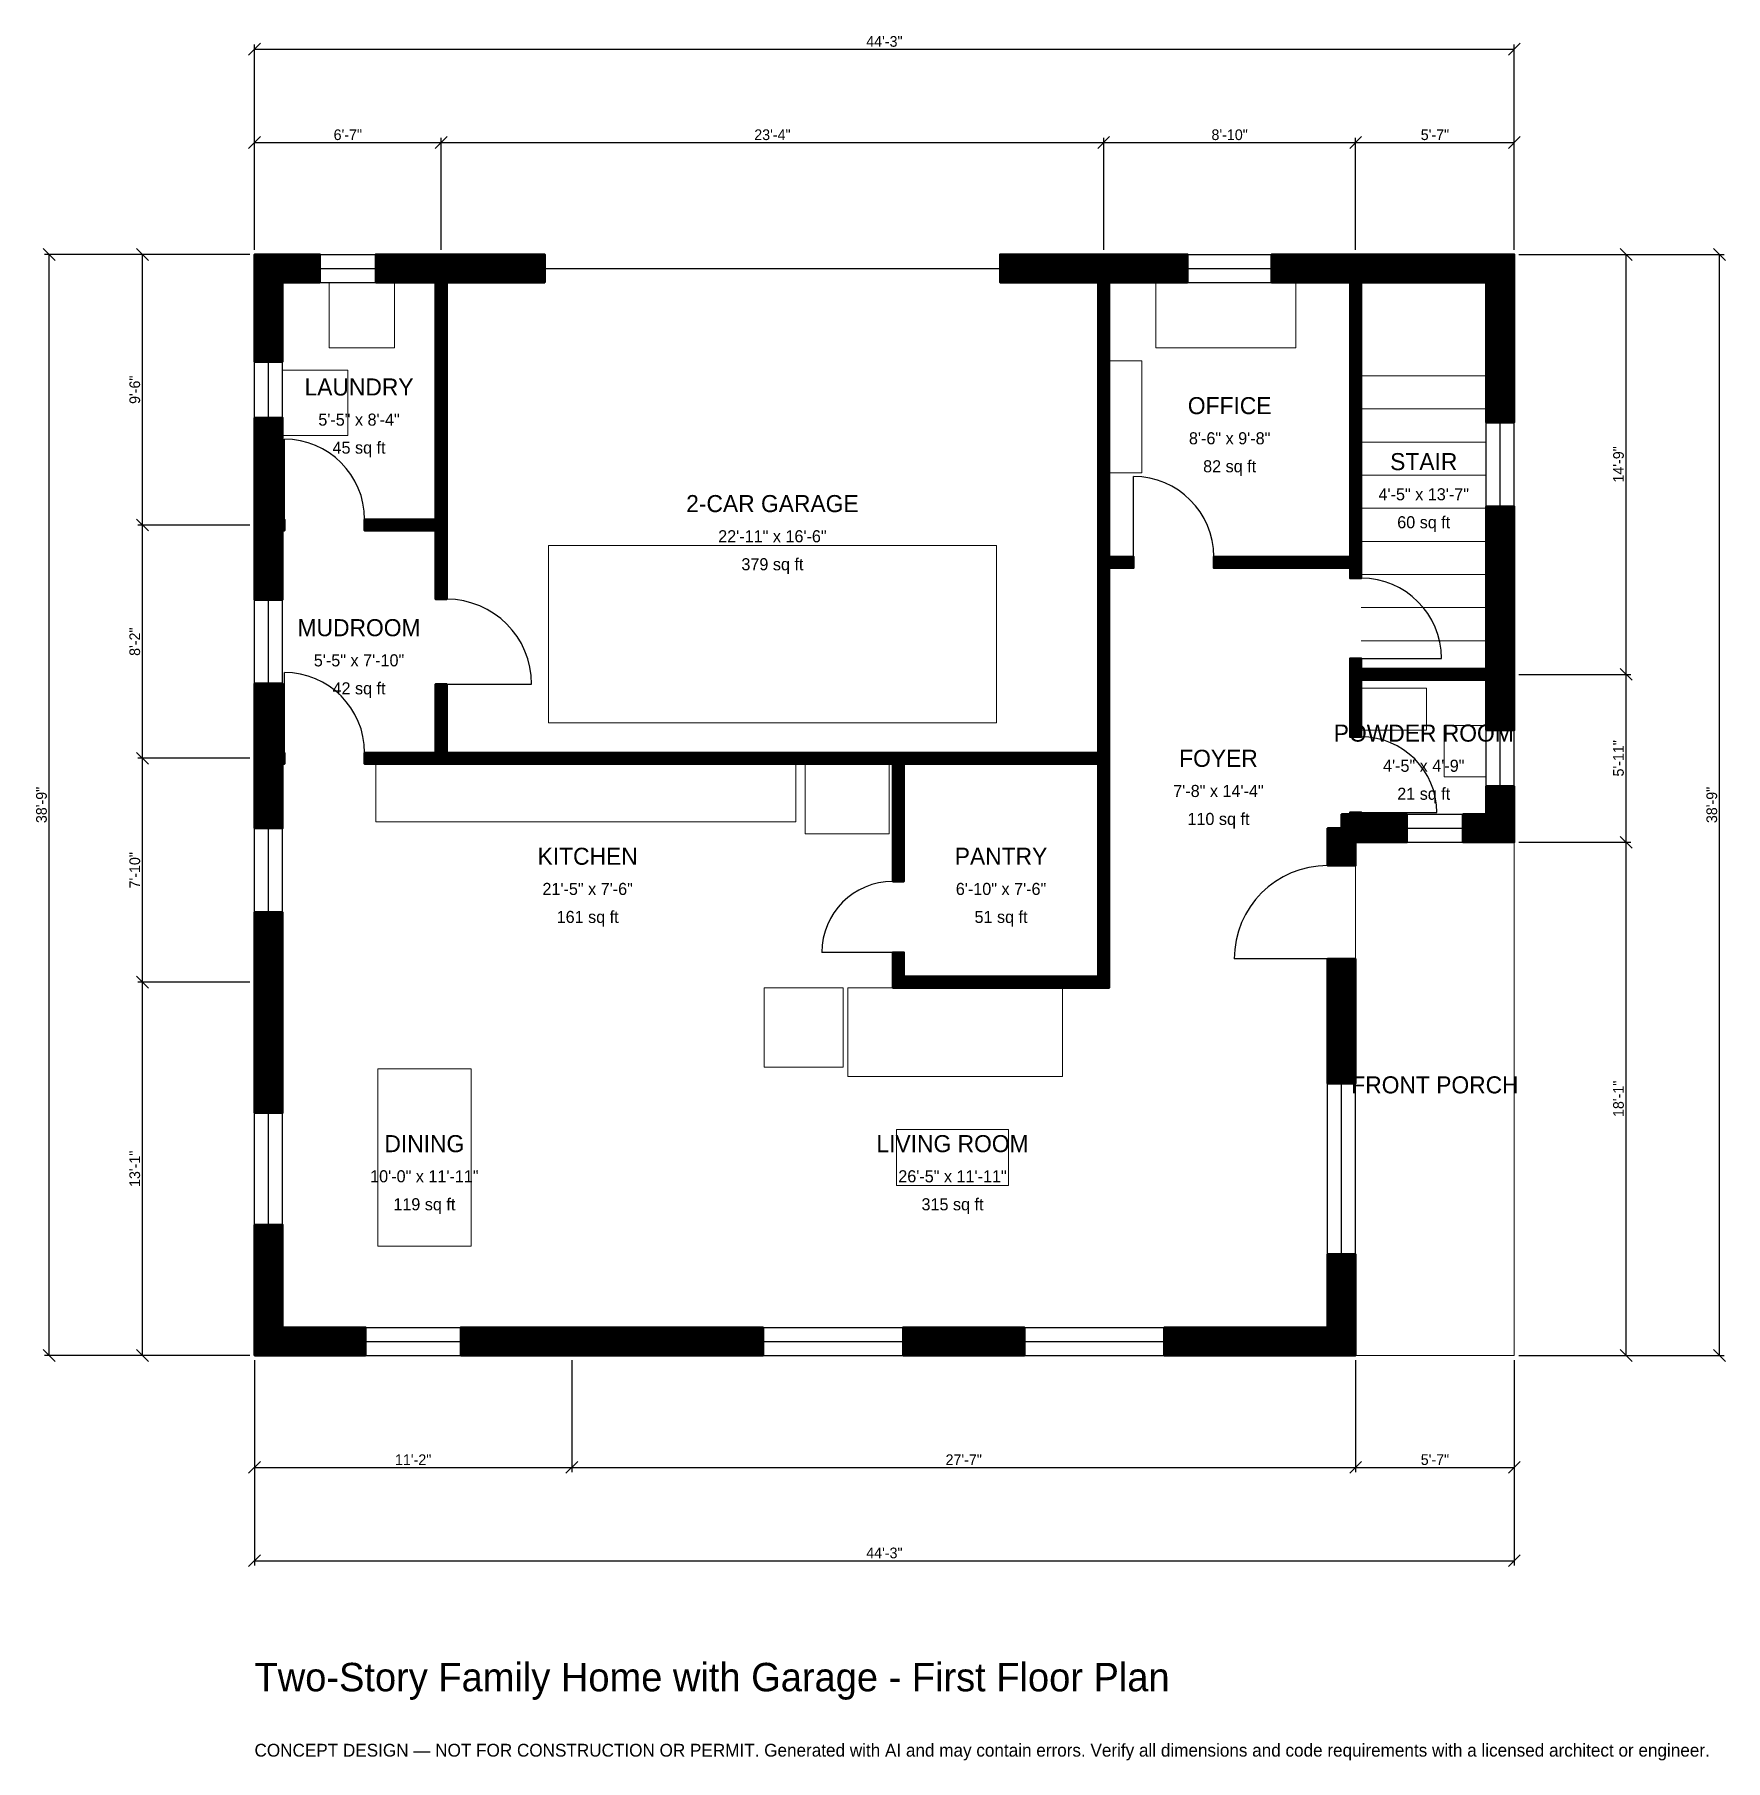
# Model space of a CAD drawing. Header units: inches. Extents: x -93 to 621, y -171 to 557.
import ezdxf
from ezdxf.enums import TextEntityAlignment as Align

# ---------------------------------------------------------------- set-up
doc = ezdxf.new("R2010")
doc.units = ezdxf.units.IN
doc.header["$MEASUREMENT"] = 0
doc.linetypes.add('DASHED', pattern=[0.6, 0.5, -0.1])
for name, color, linetype, lineweight in [('A-ANNO-DIMS', 1, 'Continuous', 13), ('A-ANNO-TEXT', 7, 'Continuous', 18), ('A-AREA-IDEN', 7, 'Continuous', 18), ('A-DOOR', 2, 'Continuous', 25), ('A-FLOR-FIXT', 9, 'Continuous', 13), ('A-FLOR-STRS', 3, 'Continuous', 18), ('A-FURN', 9, 'Continuous', 13), ('A-GLAZ', 4, 'Continuous', 25), ('A-SITE-PAVE', 8, 'Continuous', 13), ('A-WALL', 7, 'Continuous', 50), ('A-WALL-PATT', 8, 'Continuous', 13)]:
    doc.layers.add(name, color=color, linetype=linetype, lineweight=lineweight)
doc.dimstyles.new('PLAN', dxfattribs={"dimtxt": 4.5, "dimasz": 3, "dimexe": 2, "dimexo": 2, "dimgap": 1, "dimtad": 1, "dimdec": 0, "dimlunit": 4, "dimtsz": 2.5, "dimcen": 2.5, "dimclrd": 1, "dimclre": 1, "dimazin": 3, "dimtfac": 1, "dimtmove": 0, "dimatfit": 3})

msp = doc.modelspace()

# ---------------------------------------------------------------- hatches: boundary and pattern name
at = {"layer": 'A-WALL-PATT'}
h = msp.add_hatch(dxfattribs=at)
h.set_pattern_fill('ANSI31', color=8, scale=0.8)
h.paths.add_polyline_path([(452.7559, 0), (452.7559, 0), (383.8583, 0), (383.8583, 11.811), (452.7559, 11.811), (452.7559, 42.7165), (464.5669, 42.7165), (464.5669, 11.811), (464.567, 11.811), (464.567, 0), (464.5669, 0), (464.5669, 0), (452.7559, 0)])
h.paths.add_polyline_path([(273.622, 0), (273.622, 11.811), (324.8031, 11.811), (324.8031, 0), (273.622, 0)])
h.paths.add_polyline_path([(139.7638, 0), (127.9528, 0), (87.0079, 0), (87.0079, 11.811), (127.9528, 11.811), (139.7638, 11.811), (214.5669, 11.811), (214.5669, 0), (139.7638, 0)])
h.paths.add_polyline_path([(11.811, 0), (11.811, 0), (0, 0), (0, 0), (0, 0), (0, 11.811), (0, 11.811), (0, 55.1181), (11.811, 55.1181), (11.811, 11.811), (46.8504, 11.811), (46.8504, 0), (11.811, 0)])
h.paths.add_polyline_path([(0, 151.5748), (0, 163.3858), (0, 187.0079), (11.811, 187.0079), (11.811, 163.3858), (11.811, 151.5748), (11.811, 102.3622), (0, 102.3622), (0, 151.5748)])
h.paths.add_polyline_path([(0, 246.063), (0, 249.6063), (0, 249.6063), (0, 254.3307), (0, 254.3307), (0, 257.874), (0, 283.4646), (11.811, 283.4646), (11.811, 257.874), (11.811, 254.3307), (12.5984, 254.3307), (12.5984, 249.6063), (11.811, 249.6063), (11.811, 246.063), (11.811, 222.4409), (0, 222.4409), (0, 246.063)])
h.paths.add_polyline_path([(0, 344.4882), (0, 348.0315), (0, 348.0315), (0, 352.7559), (0, 352.7559), (0, 356.2992), (0, 395.6693), (11.811, 395.6693), (11.811, 356.2992), (11.811, 352.7559), (12.5984, 352.7559), (12.5984, 348.0315), (11.811, 348.0315), (11.811, 344.4882), (11.811, 318.8976), (0, 318.8976), (0, 344.4882)])
h.paths.add_polyline_path([(0, 452.7559), (0, 452.7559), (0, 464.5669), (0, 464.5669), (0, 464.567), (11.811, 464.567), (11.811, 464.5669), (27.5591, 464.5669), (27.5591, 452.7559), (11.811, 452.7559), (11.811, 419.2913), (0, 419.2913), (0, 452.7559)])
h.paths.add_polyline_path([(72.8346, 464.5669), (76.378, 464.5669), (76.378, 464.567), (81.1024, 464.567), (81.1024, 464.5669), (84.6457, 464.5669), (122.4409, 464.5669), (122.4409, 452.7559), (84.6457, 452.7559), (81.1024, 452.7559), (81.1024, 352.7559), (81.1024, 348.0315), (81.1024, 319.0945), (76.378, 319.0945), (76.378, 348.0315), (46.4567, 348.0315), (46.4567, 352.7559), (76.378, 352.7559), (76.378, 452.7559), (72.8346, 452.7559), (51.1811, 452.7559), (51.1811, 464.5669), (72.8346, 464.5669)])
h.paths.add_polyline_path([(352.3622, 464.5669), (355.9055, 464.5669), (355.9055, 464.567), (360.6299, 464.567), (360.6299, 464.5669), (364.1732, 464.5669), (393.7008, 464.5669), (393.7008, 452.7559), (364.1732, 452.7559), (360.6299, 452.7559), (360.6299, 337.0079), (370.8661, 337.0079), (370.8661, 332.2835), (360.6299, 332.2835), (360.6299, 254.3307), (360.6299, 254.3307), (360.6299, 159.8425), (360.6299, 155.1181), (355.9055, 155.1181), (274.0157, 155.1181), (269.2913, 155.1181), (269.2913, 159.8425), (269.2913, 170.0787), (274.0157, 170.0787), (274.0157, 159.8425), (355.9055, 159.8425), (355.9055, 249.6063), (355.9055, 249.6063), (274.0157, 249.6063), (274.0157, 200), (269.2913, 200), (269.2913, 249.6063), (81.1024, 249.6063), (76.378, 249.6063), (46.4567, 249.6063), (46.4567, 254.3307), (76.378, 254.3307), (76.378, 283.2677), (81.1024, 283.2677), (81.1024, 254.3307), (269.2913, 254.3307), (274.0157, 254.3307), (355.9055, 254.3307), (355.9055, 332.2835), (355.9055, 337.0079), (355.9055, 452.7559), (352.3622, 452.7559), (314.5669, 452.7559), (314.5669, 464.5669), (352.3622, 464.5669)])
h.paths.add_polyline_path([(458.6614, 464.5669), (462.2047, 464.5669), (462.2047, 464.567), (466.9291, 464.567), (466.9291, 464.5669), (470.4724, 464.5669), (519.685, 464.5669), (519.685, 464.567), (531.4961, 464.567), (531.4961, 464.5669), (531.4961, 464.5669), (531.4961, 452.7559), (531.4961, 452.7559), (531.4961, 393.7008), (519.685, 393.7008), (519.685, 452.7559), (470.4724, 452.7559), (466.9291, 452.7559), (466.9291, 337.0079), (466.9291, 332.2835), (466.9291, 327.9528), (462.2047, 327.9528), (462.2047, 332.2835), (404.7244, 332.2835), (404.7244, 337.0079), (462.2047, 337.0079), (462.2047, 452.7559), (458.6614, 452.7559), (429.1339, 452.7559), (429.1339, 464.5669), (458.6614, 464.5669)])
h.paths.add_polyline_path([(531.4961, 293.3071), (531.4961, 289.7638), (531.4961, 289.7638), (531.4961, 285.0394), (531.4961, 285.0394), (531.4961, 281.4961), (531.4961, 263.7795), (519.685, 263.7795), (519.685, 281.4961), (519.685, 285.0394), (466.9291, 285.0394), (466.9291, 261.0236), (462.2047, 261.0236), (462.2047, 285.0394), (462.2047, 289.7638), (462.2047, 294.0945), (466.9291, 294.0945), (466.9291, 289.7638), (519.685, 289.7638), (519.685, 293.3071), (519.685, 358.2677), (531.4961, 358.2677), (531.4961, 293.3071)])
h.paths.add_polyline_path([(531.4961, 228.3465), (531.4961, 228.3465), (531.4961, 216.5354), (531.4961, 216.5354), (531.4961, 216.5354), (519.685, 216.5354), (519.685, 216.5354), (509.8425, 216.5354), (509.8425, 228.3465), (519.685, 228.3465), (519.685, 240.1575), (531.4961, 240.1575), (531.4961, 228.3465)])
h.paths.add_polyline_path([(466.9291, 216.5354), (466.9291, 216.5354), (464.567, 216.5354), (464.567, 214.1732), (464.5669, 214.1732), (464.5669, 206.6929), (452.7559, 206.6929), (452.7559, 222.4409), (458.6614, 222.4409), (458.6614, 228.3465), (462.2047, 228.3465), (462.2047, 229.1339), (466.9291, 229.1339), (466.9291, 228.3465), (486.2205, 228.3465), (486.2205, 216.5354), (466.9291, 216.5354)])
h.paths.add_polyline_path([(464.5669, 163.3858), (464.5669, 151.5748), (464.5669, 114.7638), (452.7559, 114.7638), (452.7559, 151.5748), (452.7559, 163.3858), (452.7559, 167.3228), (464.5669, 167.3228), (464.5669, 163.3858)])

# ---------------------------------------------------------------- linework, layer by layer
at = {"layer": 'A-DOOR', "linetype": 'DASHED'}
msp.add_line((122.4409, 458.6614), (314.5669, 458.6614), dxfattribs=at)
at = {"layer": 'A-DOOR'}
for p, q in [((12.5984, 352.7559), (12.5984, 386.6142)), ((370.8661, 337.0079), (370.8661, 370.8661)), ((466.9291, 294.0945), (500.7874, 294.0945)), ((12.5984, 254.3307), (12.5984, 288.189)), ((81.1024, 283.2677), (116.9291, 283.2677)), ((466.9291, 229.1339), (498.8189, 229.1339)), ((269.2913, 170.0787), (239.3701, 170.0787)), ((452.7559, 167.3228), (413.3858, 167.3228))]:
    msp.add_line(p, q, dxfattribs=at)
for centre, radius, start, end in [((12.5984, 352.7559), 33.8583, 0, 90), ((370.8661, 337.0079), 33.8583, 0, 90), ((466.9291, 294.0945), 33.8583, 0, 90), ((81.1024, 283.2677), 35.8268, 0, 90), ((12.5984, 254.3307), 33.8583, 0, 90), ((466.9291, 229.1339), 31.8898, 0, 90), ((452.7559, 167.3228), 39.3701, 90, 180), ((269.2913, 170.0787), 29.9213, 90, 180)]:
    msp.add_arc(centre, radius, start, end, dxfattribs=at)
at = {"layer": 'A-FLOR-FIXT'}
for points in [[(466.9291, 263.7795), (494.4882, 263.7795), (494.4882, 281.4961), (466.9291, 281.4961)], [(501.9685, 244.0945), (519.685, 244.0945), (519.685, 265.748), (501.9685, 265.748)], [(51.1811, 225.1969), (228.3465, 225.1969), (228.3465, 249.6063), (51.1811, 249.6063)]]:
    msp.add_lwpolyline(points, close=True, dxfattribs=at)
at = {"layer": 'A-FLOR-STRS'}
for p, q in [((466.9291, 413.3858), (519.685, 413.3858)), ((466.9291, 399.4094), (519.685, 399.4094)), ((466.9291, 385.4331), (519.685, 385.4331)), ((466.9291, 371.4567), (519.685, 371.4567)), ((466.9291, 357.4803), (519.685, 357.4803)), ((466.9291, 343.5039), (519.685, 343.5039)), ((466.9291, 329.5276), (519.685, 329.5276)), ((466.9291, 315.5512), (519.685, 315.5512)), ((466.9291, 301.5748), (519.685, 301.5748))]:
    msp.add_line(p, q, dxfattribs=at)
at = {"layer": 'A-FURN'}
for points in [[(31.4961, 425.1968), (59.0551, 425.1968), (59.0551, 452.7559), (31.4961, 452.7559)], [(380.315, 425.1968), (439.3701, 425.1968), (439.3701, 452.7559), (380.315, 452.7559)], [(11.811, 388.189), (39.3701, 388.189), (39.3701, 415.748), (11.811, 415.748)], [(360.6299, 372.4409), (374.4094, 372.4409), (374.4094, 419.685), (360.6299, 419.685)], [(124.0157, 266.9291), (312.9921, 266.9291), (312.9921, 341.7323), (124.0157, 341.7323)], [(232.2835, 220.0787), (267.7165, 220.0787), (267.7165, 249.6063), (232.2835, 249.6063)], [(214.9606, 121.6535), (248.4252, 121.6535), (248.4252, 155.1181), (214.9606, 155.1181)], [(250.3937, 117.7165), (340.9449, 117.7165), (340.9449, 155.1181), (250.3937, 155.1181)], [(51.9685, 46.063), (91.3386, 46.063), (91.3386, 120.8661), (51.9685, 120.8661)], [(270.8661, 71.6535), (318.1102, 71.6535), (318.1102, 95.2756), (270.8661, 95.2756)]]:
    msp.add_lwpolyline(points, close=True, dxfattribs=at)
at = {"layer": 'A-GLAZ'}
for p, q in [((27.5591, 464.5669), (51.1811, 464.5669)), ((393.7008, 464.5669), (429.1339, 464.5669)), ((27.5591, 458.6614), (51.1811, 458.6614)), ((27.5591, 452.7559), (51.1811, 452.7559)), ((393.7008, 458.6614), (429.1339, 458.6614)), ((393.7008, 452.7559), (429.1339, 452.7559)), ((0, 395.6693), (0, 419.2913)), ((5.9055, 395.6693), (5.9055, 419.2913)), ((11.811, 395.6693), (11.811, 419.2913)), ((519.685, 358.2677), (519.685, 393.7008)), ((525.5906, 358.2677), (525.5906, 393.7008)), ((531.4961, 358.2677), (531.4961, 393.7008)), ((0, 283.4646), (0, 318.8976)), ((5.9055, 283.4646), (5.9055, 318.8976)), ((11.811, 283.4646), (11.811, 318.8976)), ((519.685, 240.1575), (519.685, 263.7795)), ((525.5906, 240.1575), (525.5906, 263.7795)), ((531.4961, 240.1575), (531.4961, 263.7795)), ((486.2205, 228.3465), (509.8425, 228.3465)), ((0, 187.0079), (0, 222.4409)), ((5.9055, 187.0079), (5.9055, 222.4409)), ((11.811, 187.0079), (11.811, 222.4409)), ((486.2205, 222.4409), (509.8425, 222.4409)), ((486.2205, 216.5354), (509.8425, 216.5354)), ((452.7559, 42.7165), (452.7559, 114.7638)), ((458.6614, 42.7165), (458.6614, 114.7638)), ((464.5669, 42.7165), (464.5669, 114.7638)), ((0, 55.1181), (0, 102.3622)), ((5.9055, 55.1181), (5.9055, 102.3622)), ((11.811, 55.1181), (11.811, 102.3622)), ((46.8504, 11.811), (87.0079, 11.811)), ((214.5669, 11.811), (273.622, 11.811)), ((324.8031, 11.811), (383.8583, 11.811)), ((46.8504, 5.9055), (87.0079, 5.9055)), ((46.8504, 0), (87.0079, 0)), ((214.5669, 5.9055), (273.622, 5.9055)), ((214.5669, 0), (273.622, 0)), ((324.8031, 5.9055), (383.8583, 5.9055)), ((324.8031, 0), (383.8583, 0))]:
    msp.add_line(p, q, dxfattribs=at)
at = {"layer": 'A-SITE-PAVE', "linetype": 'DASHED'}
msp.add_lwpolyline([(464.5669, 0), (531.4961, 0), (531.4961, 216.5354), (464.5669, 216.5354)], close=True, dxfattribs=at)
at = {"layer": 'A-WALL'}
for points in [[(0, 452.7559), (0, 452.7559), (0, 464.5669), (0, 464.5669), (0, 464.567), (11.811, 464.567), (11.811, 464.5669), (27.5591, 464.5669), (27.5591, 452.7559), (11.811, 452.7559), (11.811, 419.2913), (0, 419.2913), (0, 452.7559)], [(72.8346, 464.5669), (76.378, 464.5669), (76.378, 464.567), (81.1024, 464.567), (81.1024, 464.5669), (84.6457, 464.5669), (122.4409, 464.5669), (122.4409, 452.7559), (84.6457, 452.7559), (81.1024, 452.7559), (81.1024, 352.7559), (81.1024, 348.0315), (81.1024, 319.0945), (76.378, 319.0945), (76.378, 348.0315), (46.4567, 348.0315), (46.4567, 352.7559), (76.378, 352.7559), (76.378, 452.7559), (72.8346, 452.7559), (51.1811, 452.7559), (51.1811, 464.5669), (72.8346, 464.5669)], [(352.3622, 464.5669), (355.9055, 464.5669), (355.9055, 464.567), (360.6299, 464.567), (360.6299, 464.5669), (364.1732, 464.5669), (393.7008, 464.5669), (393.7008, 452.7559), (364.1732, 452.7559), (360.6299, 452.7559), (360.6299, 337.0079), (370.8661, 337.0079), (370.8661, 332.2835), (360.6299, 332.2835), (360.6299, 254.3307), (360.6299, 254.3307), (360.6299, 159.8425), (360.6299, 155.1181), (355.9055, 155.1181), (274.0157, 155.1181), (269.2913, 155.1181), (269.2913, 159.8425), (269.2913, 170.0787), (274.0157, 170.0787), (274.0157, 159.8425), (355.9055, 159.8425), (355.9055, 249.6063), (355.9055, 249.6063), (274.0157, 249.6063), (274.0157, 200), (269.2913, 200), (269.2913, 249.6063), (81.1024, 249.6063), (76.378, 249.6063), (46.4567, 249.6063), (46.4567, 254.3307), (76.378, 254.3307), (76.378, 283.2677), (81.1024, 283.2677), (81.1024, 254.3307), (269.2913, 254.3307), (274.0157, 254.3307), (355.9055, 254.3307), (355.9055, 332.2835), (355.9055, 337.0079), (355.9055, 452.7559), (352.3622, 452.7559), (314.5669, 452.7559), (314.5669, 464.5669), (352.3622, 464.5669)], [(458.6614, 464.5669), (462.2047, 464.5669), (462.2047, 464.567), (466.9291, 464.567), (466.9291, 464.5669), (470.4724, 464.5669), (519.685, 464.5669), (519.685, 464.567), (531.4961, 464.567), (531.4961, 464.5669), (531.4961, 464.5669), (531.4961, 452.7559), (531.4961, 452.7559), (531.4961, 393.7008), (519.685, 393.7008), (519.685, 452.7559), (470.4724, 452.7559), (466.9291, 452.7559), (466.9291, 337.0079), (466.9291, 332.2835), (466.9291, 327.9528), (462.2047, 327.9528), (462.2047, 332.2835), (404.7244, 332.2835), (404.7244, 337.0079), (462.2047, 337.0079), (462.2047, 452.7559), (458.6614, 452.7559), (429.1339, 452.7559), (429.1339, 464.5669), (458.6614, 464.5669)], [(0, 344.4882), (0, 348.0315), (0, 348.0315), (0, 352.7559), (0, 352.7559), (0, 356.2992), (0, 395.6693), (11.811, 395.6693), (11.811, 356.2992), (11.811, 352.7559), (12.5984, 352.7559), (12.5984, 348.0315), (11.811, 348.0315), (11.811, 344.4882), (11.811, 318.8976), (0, 318.8976), (0, 344.4882)], [(531.4961, 293.3071), (531.4961, 289.7638), (531.4961, 289.7638), (531.4961, 285.0394), (531.4961, 285.0394), (531.4961, 281.4961), (531.4961, 263.7795), (519.685, 263.7795), (519.685, 281.4961), (519.685, 285.0394), (466.9291, 285.0394), (466.9291, 261.0236), (462.2047, 261.0236), (462.2047, 285.0394), (462.2047, 289.7638), (462.2047, 294.0945), (466.9291, 294.0945), (466.9291, 289.7638), (519.685, 289.7638), (519.685, 293.3071), (519.685, 358.2677), (531.4961, 358.2677), (531.4961, 293.3071)], [(0, 246.063), (0, 249.6063), (0, 249.6063), (0, 254.3307), (0, 254.3307), (0, 257.874), (0, 283.4646), (11.811, 283.4646), (11.811, 257.874), (11.811, 254.3307), (12.5984, 254.3307), (12.5984, 249.6063), (11.811, 249.6063), (11.811, 246.063), (11.811, 222.4409), (0, 222.4409), (0, 246.063)], [(531.4961, 228.3465), (531.4961, 228.3465), (531.4961, 216.5354), (531.4961, 216.5354), (531.4961, 216.5354), (519.685, 216.5354), (519.685, 216.5354), (509.8425, 216.5354), (509.8425, 228.3465), (519.685, 228.3465), (519.685, 240.1575), (531.4961, 240.1575), (531.4961, 228.3465)], [(466.9291, 216.5354), (466.9291, 216.5354), (464.567, 216.5354), (464.567, 214.1732), (464.5669, 214.1732), (464.5669, 206.6929), (452.7559, 206.6929), (452.7559, 222.4409), (458.6614, 222.4409), (458.6614, 228.3465), (462.2047, 228.3465), (462.2047, 229.1339), (466.9291, 229.1339), (466.9291, 228.3465), (486.2205, 228.3465), (486.2205, 216.5354), (466.9291, 216.5354)], [(0, 151.5748), (0, 163.3858), (0, 187.0079), (11.811, 187.0079), (11.811, 163.3858), (11.811, 151.5748), (11.811, 102.3622), (0, 102.3622), (0, 151.5748)], [(464.5669, 163.3858), (464.5669, 151.5748), (464.5669, 114.7638), (452.7559, 114.7638), (452.7559, 151.5748), (452.7559, 163.3858), (452.7559, 167.3228), (464.5669, 167.3228), (464.5669, 163.3858)], [(11.811, 0), (11.811, 0), (0, 0), (0, 0), (0, 0), (0, 11.811), (0, 11.811), (0, 55.1181), (11.811, 55.1181), (11.811, 11.811), (46.8504, 11.811), (46.8504, 0), (11.811, 0)], [(452.7559, 0), (452.7559, 0), (383.8583, 0), (383.8583, 11.811), (452.7559, 11.811), (452.7559, 42.7165), (464.5669, 42.7165), (464.5669, 11.811), (464.567, 11.811), (464.567, 0), (464.5669, 0), (464.5669, 0), (452.7559, 0)], [(139.7638, 0), (127.9528, 0), (87.0079, 0), (87.0079, 11.811), (127.9528, 11.811), (139.7638, 11.811), (214.5669, 11.811), (214.5669, 0), (139.7638, 0)], [(273.622, 0), (273.622, 11.811), (324.8031, 11.811), (324.8031, 0), (273.622, 0)]]:
    msp.add_lwpolyline(points, close=True, dxfattribs=at)

# ---------------------------------------------------------------- texts
at = {"layer": 'A-ANNO-TEXT'}
for s, height, p in [('Two-Story Family Home with Garage - First Floor Plan', 12, (0, -141.7323)), ('CONCEPT DESIGN — NOT FOR CONSTRUCTION OR PERMIT. Generated with AI and may contain errors. Verify all dimensions and code requirements with a licensed architect or engineer.', 5.4, (0, -169.2913))]:
    msp.add_text(s, height=height, dxfattribs=at).set_placement(p)
at = {"layer": 'A-AREA-IDEN'}
for s, height, p in [('LAUNDRY', 7.2, (44.0945, 408.6614)), ('OFFICE', 7.2, (411.4173, 400.7874)), ('5\'-5" x 8\'-4"', 5.1, (44.0945, 394.8819)), ('8\'-6" x 9\'-8"', 5.1, (411.4173, 387.0079)), ('45 sq ft', 5.1, (44.0945, 383.0709)), ('STAIR', 7.2, (493.3071, 377.1654)), ('82 sq ft', 5.1, (411.4173, 375.1969)), ('4\'-5" x 13\'-7"', 5.1, (493.3071, 363.3858)), ('2-CAR GARAGE', 7.2, (218.5039, 359.4488)), ('60 sq ft', 5.1, (493.3071, 351.5748)), ('22\'-11" x 16\'-6"', 5.1, (218.5039, 345.6693)), ('379 sq ft', 5.1, (218.5039, 333.8583)), ('MUDROOM', 7.2, (44.0945, 307.0866)), ('5\'-5" x 7\'-10"', 5.1, (44.0945, 293.3071)), ('42 sq ft', 5.1, (44.0945, 281.4961)), ('POWDER ROOM', 7.2, (493.3071, 262.5984)), ('FOYER', 7.2, (406.6929, 251.9685)), ('4\'-5" x 4\'-9"', 5.1, (493.3071, 248.8189)), ('7\'-8" x 14\'-4"', 5.1, (406.6929, 238.189)), ('21 sq ft', 5.1, (493.3071, 237.0079)), ('110 sq ft', 5.1, (406.6929, 226.378)), ('KITCHEN', 7.2, (140.5512, 210.6299)), ('PANTRY', 7.2, (314.9606, 210.6299)), ('21\'-5" x 7\'-6"', 5.1, (140.5512, 196.8504)), ('6\'-10" x 7\'-6"', 5.1, (314.9606, 196.8504)), ('161 sq ft', 5.1, (140.5512, 185.0394)), ('51 sq ft', 5.1, (314.9606, 185.0394)), ('FRONT PORCH', 7.2, (498.0315, 114.1732)), ('DINING', 7.2, (71.6535, 89.3701)), ('LIVING ROOM', 7.2, (294.4882, 89.3701)), ('10\'-0" x 11\'-11"', 5.1, (71.6535, 75.5906)), ('26\'-5" x 11\'-11"', 5.1, (294.4882, 75.5906)), ('119 sq ft', 5.1, (71.6535, 63.7795)), ('315 sq ft', 5.1, (294.4882, 63.7795))]:
    msp.add_text(s, height=height, dxfattribs=at).set_placement(p, align=Align.MIDDLE_CENTER)

# ---------------------------------------------------------------- dimensions: what is measured, and where the dimension line sits
at = {"layer": 'A-ANNO-DIMS'}
for base, p1, p2, text in [((0, 551.1811), (0, 464.5669), (531.4961, 464.5669), '44\'-3"'), ((0, 511.811), (0, 464.5669), (78.7402, 464.5669), '6\'-7"'), ((78.7402, 511.811), (78.7402, 464.5669), (358.2677, 464.5669), '23\'-4"'), ((358.2677, 511.811), (358.2677, 464.5669), (464.5669, 464.5669), '8\'-10"'), ((464.5669, 511.811), (464.5669, 464.5669), (531.4961, 464.5669), '5\'-7"'), ((0, -47.2441), (0, 0), (133.8583, 0), '11\'-2"'), ((0, -86.6142), (0, 0), (531.4961, 0), '44\'-3"'), ((133.8583, -47.2441), (133.8583, 0), (464.5669, 0), '27\'-7"'), ((464.5669, -47.2441), (464.5669, 0), (531.4961, 0), '5\'-7"')]:
    msp.add_linear_dim(base=base, p1=p1, p2=p2, text=text, dimstyle='PLAN', dxfattribs=at).render()
for base, p1, p2, text in [((-86.6142, 0), (0, 0), (0, 464.5669), '38\'-9"'), ((-47.2441, 350.3937), (0, 350.3937), (0, 464.5669), '9\'-6"'), ((578.7402, 287.4016), (531.4961, 287.4016), (531.4961, 464.5669), '14\'-9"'), ((618.1102, 0), (531.4961, 0), (531.4961, 464.5669), '38\'-9"'), ((-47.2441, 251.9685), (0, 251.9685), (0, 350.3937), '8\'-2"'), ((578.7402, 216.5354), (531.4961, 216.5354), (531.4961, 287.4016), '5\'-11"'), ((-47.2441, 157.4803), (0, 157.4803), (0, 251.9685), '7\'-10"'), ((578.7402, 0), (531.4961, 0), (531.4961, 216.5354), '18\'-1"'), ((-47.2441, 0), (0, 0), (0, 157.4803), '13\'-1"')]:
    msp.add_linear_dim(base=base, p1=p1, p2=p2, angle=90, text=text, dimstyle='PLAN', dxfattribs=at).render()

doc.saveas('drawing.dxf')
